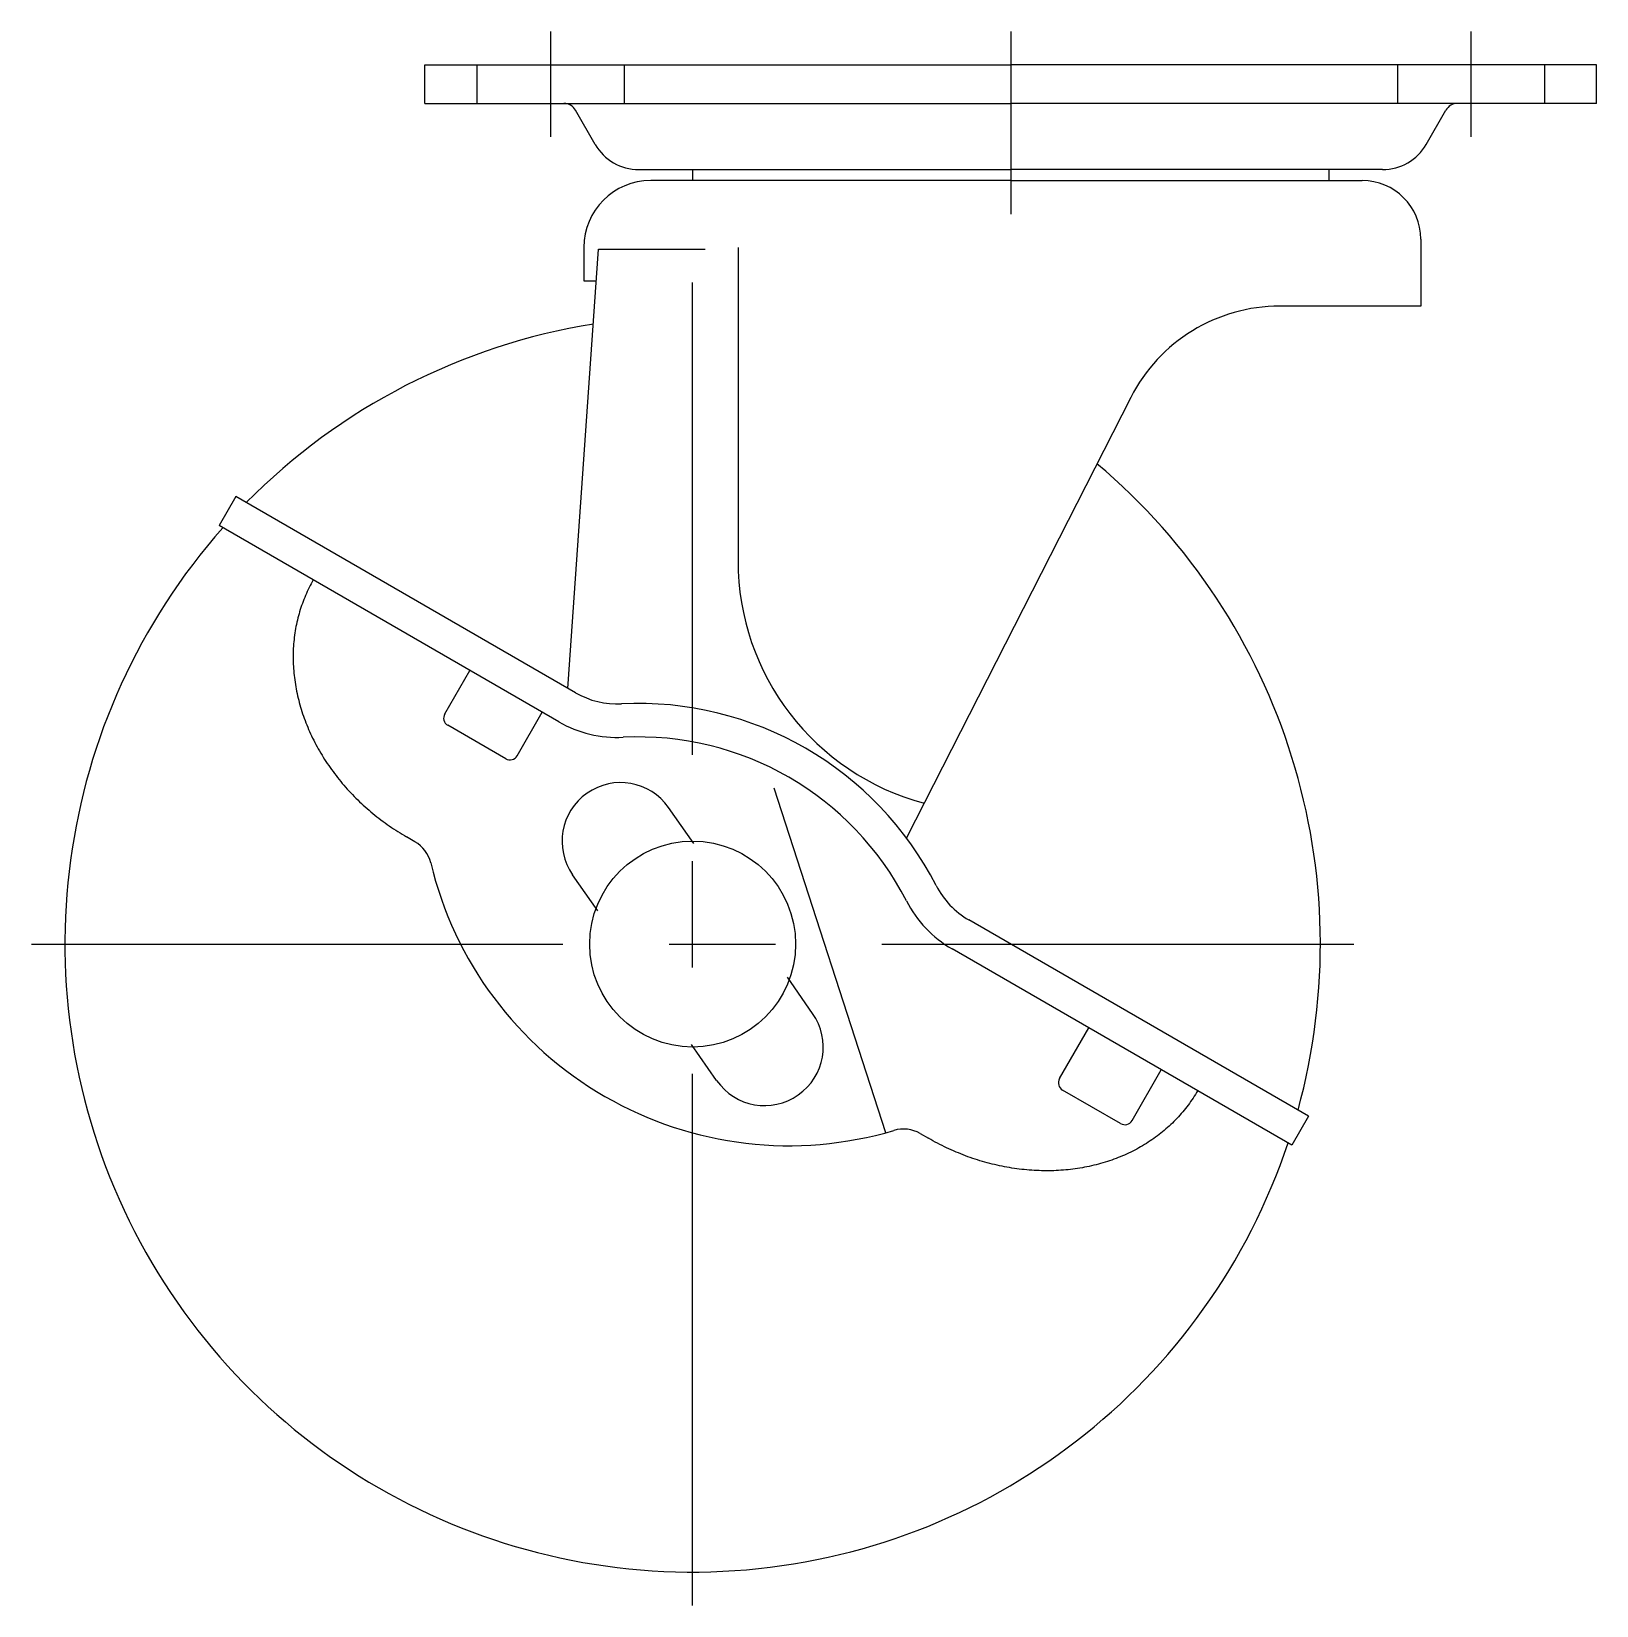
# Model space of a CAD drawing. Extents: x -152 to 56, y -60 to 166.
# Drawn here: x -39.5 to 54, y -39.5 to 54.5 of the extents above; entities that cross this region are included whole.
import ezdxf

# ---------------------------------------------------------------- set-up
doc = ezdxf.new("R2010")
doc.units = 0
doc.linetypes.add('CENTER', pattern=[50.8, 31.75, -6.35, 6.35, -6.35])
doc.linetypes.add('DASHED', pattern=[19.05, 12.7, -6.35])
doc.layers.get('0').update_dxf_attribs({"linetype": 'CONTINUOUS'})
doc.layers.add('CENTER', color=1, linetype='CENTER')

msp = doc.modelspace()

# ---------------------------------------------------------------- linework, layer by layer
at = {"color": 7, "linetype": 'CONTINUOUS'}
for p, q in [((-16, 52.5), (19, 52.5)), ((-16, 50.2), (-16, 52.5)), ((54, 52.5), (19, 52.5)), ((54, 50.2), (54, 52.5)), ((-16, 50.2), (19, 50.2)), ((54, 50.2), (19, 50.2)), ((-5.82, 47.76), (-6.998, 49.8)), ((43.82, 47.76), (44.998, 49.8)), ((-3.217, 46.25), (19, 46.25)), ((-0.007, 46.25), (-0.007, 45.6)), ((41.217, 46.25), (19, 46.25)), ((38.007, 46.25), (38.007, 45.6)), ((19, 45.6), (-2.5, 45.6)), ((19, 45.6), (40, 45.6)), ((-7.453, 15.273), (-5.619, 41.5)), ((-6.5, 41.6), (-6.5, 39.6)), ((-5.619, 41.5), (0.74, 41.5)), ((2.71, 41.6), (2.71, 22.9)), ((2.71, 41.6), (2.71, 22.9)), ((43.5, 42.1), (43.5, 38.1)), ((-6.5, 39.6), (-5.752, 39.6)), ((43.5, 38.1), (35.081, 38.1)), ((26.171, 32.64), (12.771, 6.342)), ((-27.293, 26.727), (-28.293, 24.995)), ((-6.997, 15.01), (-27.293, 26.727)), ((-7.997, 13.278), (-28.293, 24.995)), ((-14.811, 13.747), (-13.311, 16.345)), ((-10.481, 11.247), (-8.981, 13.845)), ((-11.164, 11.064), (-14.628, 13.064)), ((11.546, -11.264), (4.861, 9.311)), ((0.072, 6), (-1.435, 8.151)), ((-16.593, 6.116), (-17.088, 6.402)), ((-5.662, 1.985), (-7.169, 4.136)), ((36.793, -10.273), (16.497, 1.445)), ((35.793, -12.005), (15.497, -0.287)), ((7.169, -4.136), (5.662, -1.985)), ((21.919, -8.036), (23.669, -5.005)), ((1.435, -8.151), (-0.072, -6)), ((26.249, -10.536), (27.999, -7.505)), ((25.566, -10.719), (22.102, -8.719)), ((25.566, -10.719), (22.102, -8.719)), ((36.793, -10.273), (35.793, -12.005)), ((13.593, -11.312), (14.088, -11.598))]:
    msp.add_line(p, q, dxfattribs=at)
at = {"color": 3, "linetype": 'DASHED'}
for p, q in [((-12.9, 52.5), (-12.9, 50.2)), ((-4.1, 52.5), (-4.1, 50.2)), ((42.1, 52.5), (42.1, 50.2)), ((50.9, 52.5), (50.9, 50.2))]:
    msp.add_line(p, q, dxfattribs=at)
at = {"color": 7, "linetype": 'CONTINUOUS'}
for points in [[(-22.664, 21.745, 0), (-22.727, 21.633, 0), (-22.789, 21.52, 0), (-22.85, 21.406, 0), (-22.908, 21.292, 0), (-22.965, 21.176, 0), (-23.021, 21.06, 0), (-23.074, 20.942, 0), (-23.126, 20.824, 0), (-23.176, 20.705, 0), (-23.225, 20.585, 0), (-23.272, 20.465, 0), (-23.317, 20.343, 0), (-23.36, 20.221, 0), (-23.402, 20.099, 0), (-23.442, 19.975, 0), (-23.48, 19.851, 0), (-23.516, 19.727, 0), (-23.551, 19.601, 0), (-23.584, 19.475, 0), (-23.615, 19.349, 0), (-23.644, 19.221, 0), (-23.672, 19.094, 0), (-23.698, 18.965, 0), (-23.722, 18.837, 0), (-23.744, 18.707, 0), (-23.764, 18.578, 0), (-23.783, 18.447, 0), (-23.8, 18.317, 0), (-23.815, 18.185, 0), (-23.828, 18.054, 0), (-23.839, 17.922, 0), (-23.849, 17.79, 0), (-23.857, 17.657, 0), (-23.862, 17.524, 0), (-23.867, 17.391, 0), (-23.869, 17.257, 0), (-23.87, 17.124, 0), (-23.868, 16.99, 0), (-23.865, 16.855, 0), (-23.86, 16.721, 0), (-23.854, 16.586, 0), (-23.845, 16.451, 0), (-23.835, 16.316, 0), (-23.823, 16.181, 0), (-23.809, 16.046, 0), (-23.793, 15.911, 0), (-23.775, 15.776, 0), (-23.756, 15.64, 0), (-23.735, 15.505, 0), (-23.712, 15.369, 0), (-23.687, 15.234, 0), (-23.661, 15.099, 0), (-23.632, 14.963, 0), (-23.602, 14.828, 0), (-23.571, 14.693, 0), (-23.537, 14.558, 0), (-23.502, 14.423, 0), (-23.465, 14.288, 0), (-23.426, 14.154, 0), (-23.385, 14.02, 0), (-23.343, 13.885, 0), (-23.299, 13.752, 0), (-23.253, 13.618, 0), (-23.205, 13.485, 0), (-23.156, 13.352, 0), (-23.105, 13.219, 0), (-23.053, 13.087, 0), (-22.998, 12.955, 0), (-22.942, 12.823, 0), (-22.885, 12.692, 0), (-22.825, 12.561, 0), (-22.764, 12.431, 0), (-22.702, 12.301, 0), (-22.637, 12.172, 0), (-22.571, 12.043, 0), (-22.504, 11.915, 0), (-22.435, 11.787, 0), (-22.364, 11.66, 0), (-22.292, 11.533, 0), (-22.218, 11.407, 0), (-22.142, 11.281, 0), (-22.065, 11.156, 0), (-21.987, 11.032, 0), (-21.907, 10.909, 0), (-21.825, 10.786, 0), (-21.742, 10.664, 0), (-21.658, 10.543, 0), (-21.571, 10.422, 0), (-21.484, 10.302, 0), (-21.395, 10.183, 0), (-21.305, 10.065, 0), (-21.213, 9.947, 0), (-21.119, 9.831, 0), (-21.025, 9.715, 0), (-20.929, 9.6, 0), (-20.831, 9.486, 0), (-20.733, 9.373, 0), (-20.633, 9.261, 0), (-20.531, 9.149, 0), (-20.428, 9.039, 0), (-20.324, 8.93, 0), (-20.219, 8.821, 0), (-20.113, 8.714, 0), (-20.005, 8.608, 0), (-19.896, 8.503, 0), (-19.785, 8.398, 0), (-19.674, 8.295, 0), (-19.561, 8.193, 0), (-19.448, 8.092, 0), (-19.333, 7.992, 0), (-19.217, 7.894, 0), (-19.099, 7.796, 0), (-18.981, 7.7, 0), (-18.862, 7.604, 0), (-18.741, 7.51, 0), (-18.62, 7.417, 0), (-18.497, 7.326, 0), (-18.374, 7.235, 0), (-18.25, 7.146, 0), (-18.124, 7.058, 0), (-17.998, 6.972, 0), (-17.871, 6.886, 0), (-17.742, 6.802, 0), (-17.613, 6.72, 0), (-17.483, 6.638, 0), (-17.352, 6.558, 0), (-17.221, 6.479, 0), (-17.088, 6.402, 0)], [(30.164, -8.755, 0), (30.099, -8.866, 0), (30.032, -8.976, 0), (29.963, -9.085, 0), (29.893, -9.193, 0), (29.822, -9.301, 0), (29.748, -9.407, 0), (29.674, -9.512, 0), (29.597, -9.616, 0), (29.519, -9.719, 0), (29.44, -9.821, 0), (29.359, -9.922, 0), (29.276, -10.021, 0), (29.192, -10.12, 0), (29.107, -10.217, 0), (29.02, -10.314, 0), (28.932, -10.409, 0), (28.842, -10.503, 0), (28.751, -10.595, 0), (28.658, -10.687, 0), (28.564, -10.777, 0), (28.468, -10.866, 0), (28.371, -10.954, 0), (28.273, -11.04, 0), (28.174, -11.125, 0), (28.073, -11.209, 0), (27.971, -11.292, 0), (27.867, -11.373, 0), (27.762, -11.453, 0), (27.656, -11.531, 0), (27.549, -11.609, 0), (27.441, -11.684, 0), (27.331, -11.759, 0), (27.22, -11.832, 0), (27.108, -11.904, 0), (26.994, -11.974, 0), (26.88, -12.043, 0), (26.764, -12.11, 0), (26.648, -12.176, 0), (26.53, -12.24, 0), (26.411, -12.303, 0), (26.291, -12.365, 0), (26.17, -12.425, 0), (26.048, -12.483, 0), (25.925, -12.54, 0), (25.801, -12.596, 0), (25.676, -12.65, 0), (25.55, -12.702, 0), (25.423, -12.753, 0), (25.295, -12.803, 0), (25.166, -12.851, 0), (25.037, -12.897, 0), (24.906, -12.942, 0), (24.775, -12.985, 0), (24.643, -13.026, 0), (24.51, -13.066, 0), (24.376, -13.105, 0), (24.242, -13.142, 0), (24.106, -13.177, 0), (23.971, -13.21, 0), (23.834, -13.242, 0), (23.697, -13.273, 0), (23.559, -13.301, 0), (23.42, -13.329, 0), (23.281, -13.354, 0), (23.141, -13.378, 0), (23.001, -13.4, 0), (22.86, -13.421, 0), (22.718, -13.44, 0), (22.576, -13.457, 0), (22.434, -13.473, 0), (22.291, -13.487, 0), (22.148, -13.499, 0), (22.004, -13.51, 0), (21.86, -13.519, 0), (21.715, -13.526, 0), (21.57, -13.532, 0), (21.425, -13.536, 0), (21.28, -13.538, 0), (21.134, -13.539, 0), (20.988, -13.538, 0), (20.841, -13.535, 0), (20.695, -13.531, 0), (20.548, -13.525, 0), (20.401, -13.517, 0), (20.254, -13.508, 0), (20.106, -13.497, 0), (19.959, -13.485, 0), (19.811, -13.471, 0), (19.664, -13.455, 0), (19.516, -13.437, 0), (19.369, -13.418, 0), (19.221, -13.397, 0), (19.073, -13.375, 0), (18.926, -13.351, 0), (18.778, -13.325, 0), (18.631, -13.298, 0), (18.484, -13.269, 0), (18.336, -13.238, 0), (18.189, -13.206, 0), (18.042, -13.172, 0), (17.896, -13.137, 0), (17.749, -13.1, 0), (17.603, -13.061, 0), (17.457, -13.021, 0), (17.311, -12.979, 0), (17.166, -12.936, 0), (17.021, -12.891, 0), (16.876, -12.844, 0), (16.732, -12.796, 0), (16.588, -12.746, 0), (16.444, -12.695, 0), (16.301, -12.643, 0), (16.159, -12.588, 0), (16.017, -12.533, 0), (15.875, -12.475, 0), (15.734, -12.417, 0), (15.593, -12.356, 0), (15.453, -12.295, 0), (15.314, -12.232, 0), (15.175, -12.167, 0), (15.037, -12.101, 0), (14.899, -12.033, 0), (14.762, -11.964, 0), (14.626, -11.894, 0), (14.491, -11.822, 0), (14.356, -11.749, 0), (14.222, -11.674, 0), (14.089, -11.598, 0)]]:
    msp.add_polyline3d(points, dxfattribs=at)
msp.add_circle((0, 0), 6.15, dxfattribs=at)
for centre, radius, start, end in [((-7.691, 49.4), 0.8, 30, 90), ((45.691, 49.4), 0.8, 90, 150), ((-3.217, 49.25), 3, 209.78891, 270), ((41.217, 49.25), 3, 270, 330.21109), ((-2.5, 41.6), 4, 90, 180), ((40, 42.1), 3.5, 0, 90), ((35.081, 28.1), 10, 90, 153), ((0, 0), 37.5, 99.1009, 135.32515), ((0, 0), 37.5, 344.67485, 49.8991), ((0, 0), 37.5, 138.46304, 341.53696), ((17.71, 22.9), 15, 180, 254.99168), ((-4.497, 19.34), 5, 240, 272.85988), ((-3.25, -5.629), 20, 27.14012, 92.85988), ((-14.378, 13.497), 0.5, 150, 240), ((-4.497, 19.34), 7, 240, 272.85988), ((-3.25, -5.629), 18, 27.14012, 92.85988), ((-10.914, 11.497), 0.5, 240, 330), ((-4.302, 6.144), 3.5, 35, 215), ((-17.593, 4.384), 2, 13.43254, 60), ((5.75, 9.959), 22, 193.43254, 286.56746), ((18.997, 5.775), 5, 207.14012, 240), ((18.997, 5.775), 7, 207.14012, 240), ((4.302, -6.144), 3.5, 215, 35), ((22.352, -8.286), 0.5, 150, 240), ((12.593, -13.044), 2, 60, 106.56746), ((25.816, -10.286), 0.5, 240, 330)]:
    msp.add_arc(centre, radius, start, end, dxfattribs=at)
at = {"layer": 'CENTER', "color": 1, "linetype": 'CENTER'}
for p, q in [((-8.5, 54.5), (-8.5, 48.2)), ((19, 54.5), (19, 43.6)), ((46.5, 54.5), (46.5, 48.2)), ((0, -39.5), (0, 39.5)), ((-39.5, 0), (39.5, 0))]:
    msp.add_line(p, q, dxfattribs=at)

doc.saveas('drawing.dxf')
